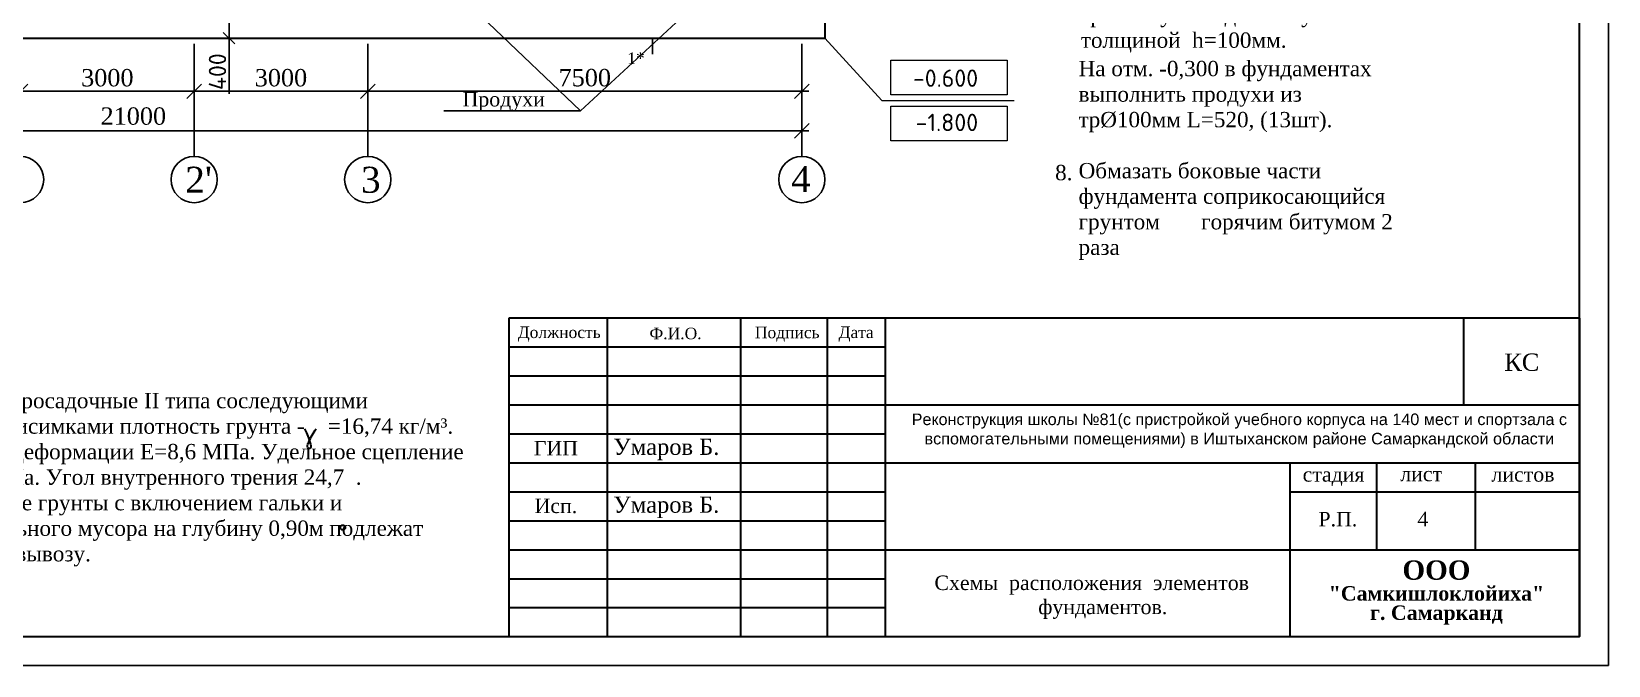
# Model space of a CAD drawing. Header units: millimetres. Extents: x 572274 to 2241483, y -888675 to -304135.
# Drawn here: x 1019247 to 1046495, y -645007 to -634053 of the extents above; entities that cross this region are included whole.
import ezdxf

# ---------------------------------------------------------------- set-up
doc = ezdxf.new("R2010")
doc.units = ezdxf.units.MM
doc.layers.add('стены', color=250, linetype='Continuous', lineweight=30)
doc.styles.add('Arial 3.', font='arial.ttf')
doc.styles.add('Arial Gyr', font='arial.ttf')
doc.styles.add('ISOCPEUR', font='isocpeui.ttf', dxfattribs={"height": 300})
doc.styles.get("Standard").update_dxf_attribs({"font": 'isocpeur.ttf'})
doc.styles.add('WMF-Times New Roman0', font='times.ttf')
doc.dimstyles.new('ISO-25$0', dxfattribs={"dimtxt": 300, "dimasz": 200, "dimexe": 100, "dimexo": 300, "dimgap": 50, "dimtad": 1, "dimdec": 0, "dimtxsty": 'Standard', "dimblk": 'OBLIQUE', "dimcen": 250, "dimdle": 150, "dimadec": 0, "dimazin": 0, "dimtfac": 1, "dimtdec": 0, "dimtmove": 0, "dimatfit": 3, "dimldrblk": 'OBLIQUE', "dimfxl": 1.25, "dimarcsym": 0})

# ---------------------------------------------------------------- blocks, each defined once
blk = doc.blocks.new('_Oblique')
at = {"color": 0, "linetype": 'ByBlock', "lineweight": -2}
blk.add_line((-0.5, -0.5), (0.5, 0.5), dxfattribs=at)
blk = doc.blocks.new('*D310')
at = {"color": 0, "lineweight": -2, "transparency": 16777216}
for p, q in [((1011557, -634267), (1011557, -635888)), ((1032557, -634267), (1032557, -635888)), ((1032677, -635768), (1011437, -635768))]:
    blk.add_line(p, q, dxfattribs=at)
at = {"layer": 'Defpoints', "color": 0, "lineweight": 25, "transparency": 16777216}
for p in [(1011557, -634167), (1032557, -634167), (1011557, -635768)]:
    blk.add_point(p, dxfattribs=at)
at = {"color": 0, "lineweight": -2, "transparency": 16777216, "xscale": 250, "yscale": 250, "zscale": 250, "rotation": 180}
blk.add_blockref('_Oblique', (1011557, -635768), dxfattribs=at)
at = {"color": 0, "lineweight": -2, "transparency": 16777216, "xscale": 250, "yscale": 250, "zscale": 250}
blk.add_blockref('_Oblique', (1032557, -635768), dxfattribs=at)
at = {"color": 0, "lineweight": 25, "transparency": 16777216, "insert": (1021006, -635516), "char_height": 300, "attachment_point": 5, "style": 'WMF-Times New Roman0'}
blk.add_mtext('21000', dxfattribs=at)
blk = doc.blocks.new('*D311')
at = {"color": 0, "lineweight": -2, "transparency": 16777216}
for p, q in [((1019057, -634267), (1019057, -635205)), ((1022057, -634267), (1022057, -635205)), ((1022177, -635085), (1018937, -635085))]:
    blk.add_line(p, q, dxfattribs=at)
at = {"layer": 'Defpoints', "color": 0, "lineweight": 25, "transparency": 16777216}
for p in [(1019057, -634167), (1022057, -634167), (1019057, -635085)]:
    blk.add_point(p, dxfattribs=at)
at = {"color": 0, "lineweight": -2, "transparency": 16777216, "xscale": 250, "yscale": 250, "zscale": 250, "rotation": 180}
blk.add_blockref('_Oblique', (1019057, -635085), dxfattribs=at)
at = {"color": 0, "lineweight": -2, "transparency": 16777216, "xscale": 250, "yscale": 250, "zscale": 250}
blk.add_blockref('_Oblique', (1022057, -635085), dxfattribs=at)
at = {"color": 0, "lineweight": 25, "transparency": 16777216, "insert": (1020557, -634853), "char_height": 300, "attachment_point": 5, "style": 'WMF-Times New Roman0'}
blk.add_mtext('3000', dxfattribs=at)
blk = doc.blocks.new('*D312')
at = {"color": 0, "lineweight": -2, "transparency": 16777216}
for p, q in [((1025057, -634267), (1025057, -635205)), ((1032557, -634267), (1032557, -635205)), ((1032677, -635085), (1024937, -635085))]:
    blk.add_line(p, q, dxfattribs=at)
at = {"layer": 'Defpoints', "color": 0, "lineweight": 25, "transparency": 16777216}
for p in [(1025057, -634167), (1032557, -634167), (1025057, -635085)]:
    blk.add_point(p, dxfattribs=at)
at = {"color": 0, "lineweight": -2, "transparency": 16777216, "xscale": 250, "yscale": 250, "zscale": 250, "rotation": 180}
blk.add_blockref('_Oblique', (1025057, -635085), dxfattribs=at)
at = {"color": 0, "lineweight": -2, "transparency": 16777216, "xscale": 250, "yscale": 250, "zscale": 250}
blk.add_blockref('_Oblique', (1032557, -635085), dxfattribs=at)
at = {"color": 0, "lineweight": 25, "transparency": 16777216, "insert": (1028807, -634852), "char_height": 300, "attachment_point": 5, "style": 'WMF-Times New Roman0'}
blk.add_mtext('7500', dxfattribs=at)
blk = doc.blocks.new('*D305')
at = {"color": 0, "lineweight": -2, "transparency": 16777216}
for p, q in [((1022057, -634267), (1022057, -635205)), ((1025057, -634267), (1025057, -635205)), ((1025177, -635085), (1021937, -635085))]:
    blk.add_line(p, q, dxfattribs=at)
at = {"layer": 'Defpoints', "color": 0, "lineweight": 25, "transparency": 16777216}
for p in [(1022057, -634167), (1025057, -634167), (1022057, -635085)]:
    blk.add_point(p, dxfattribs=at)
at = {"color": 0, "lineweight": -2, "transparency": 16777216, "xscale": 250, "yscale": 250, "zscale": 250, "rotation": 180}
blk.add_blockref('_Oblique', (1022057, -635085), dxfattribs=at)
at = {"color": 0, "lineweight": -2, "transparency": 16777216, "xscale": 250, "yscale": 250, "zscale": 250}
blk.add_blockref('_Oblique', (1025057, -635085), dxfattribs=at)
at = {"color": 0, "lineweight": 25, "transparency": 16777216, "insert": (1023557, -634853), "char_height": 300, "attachment_point": 5, "style": 'WMF-Times New Roman0'}
blk.add_mtext('3000', dxfattribs=at)
blk = doc.blocks.new('12')
at = {"color": 5, "lineweight": 30}
for p, q in [((4038680, 3054550), (4038680, 3049050)), ((4038680, 3054550), (4038680, 3049050)), ((4038680, 3054550), (4038680, 3049050)), ((4057180, 3054550), (4038680, 3054550)), ((4057180, 3054550), (4038680, 3054550)), ((4057180, 3054550), (4038680, 3054550)), ((4040380, 3054550), (4040380, 3049050)), ((4040380, 3054550), (4040380, 3049050)), ((4042680, 3054550), (4042680, 3049050)), ((4044180, 3054550), (4044180, 3049050)), ((4045180, 3054550), (4045180, 3049050)), ((4057180, 3049050), (4057180, 3054550)), ((4057180, 3054550), (4057180, 3049050)), ((4045180, 3054050), (4038680, 3054050)), ((4045180, 3053550), (4038680, 3053550)), ((4057180, 3053050), (4038680, 3053050)), ((4045180, 3052550), (4038680, 3052550)), ((4038680, 3052050), (4057180, 3052050)), ((4052180, 3049050), (4052180, 3052050)), ((4053680, 3050550), (4053680, 3052050)), ((4055380, 3050550), (4055380, 3052050)), ((4038680, 3051550), (4045180, 3051550)), ((4052180, 3051550), (4057180, 3051550)), ((4038680, 3051050), (4045180, 3051050)), ((4038680, 3050550), (4057180, 3050550)), ((4038680, 3050050), (4045180, 3050050)), ((4038680, 3049550), (4045180, 3049550)), ((4038680, 3049050), (4057180, 3049050))]:
    blk.add_line(p, q, dxfattribs=at)
blk = doc.blocks.new('*D958')
at = {"color": 0, "lineweight": -2, "transparency": 16777216}
for p, q in [((1022660, -633767), (1022560, -633767)), ((1022660, -633617), (1022660, -634167)), ((1022660, -634167), (1022560, -634167)), ((1022660, -634167), (1022660, -635127))]:
    blk.add_line(p, q, dxfattribs=at)
at = {"layer": 'Defpoints', "color": 0, "lineweight": 25, "transparency": 16777216}
for p in [(1022960, -633767), (1022660, -634167), (1022960, -634167)]:
    blk.add_point(p, dxfattribs=at)
at = {"color": 0, "lineweight": -2, "transparency": 16777216, "xscale": 200, "yscale": 200, "zscale": 200}
for p, rotation in [((1022660, -633767), 90), ((1022660, -634167), 270)]:
    blk.add_blockref('_Oblique', p, dxfattribs=dict(at, rotation=rotation))
at = {"color": 0, "lineweight": 25, "transparency": 16777216, "insert": (1022460, -634747), "char_height": 300, "attachment_point": 5, "rotation": 90}
blk.add_mtext('400', dxfattribs=at)

msp = doc.modelspace()

# ---------------------------------------------------------------- linework, layer by layer
at = {"lineweight": 25}
for p, q in [((1027140, -633899.993), (1028730, -635425.326)), ((1030382.494, -633899.993), (1028730, -635425.326)), ((1022057.011, -635085.344), (1022057.011, -636212.129)), ((1025057.011, -635085.344), (1025057.011, -636212.129)), ((1032557.011, -635085.344), (1032557.011, -636212.129)), ((1028730, -635425.326), (1026370, -635425.326))]:
    msp.add_line(p, q, dxfattribs=at)
at = {"lineweight": 9}
for p, q in [((1032957.011, -634167.403), (1033941.532, -635244.96)), ((1033941.532, -635244.96), (1036229.007, -635244.96))]:
    msp.add_line(p, q, dxfattribs=at)
at = {"color": 5, "lineweight": 30}
msp.add_line((1043995.373, -640507.414), (1043995.373, -639007.414), dxfattribs=at)
at = {"lineweight": 25, "ltscale": 100}
msp.add_lwpolyline([(1004495.373, -645007.415), (1046495.373, -645007.415), (1046495.373, -615307.415), (1004495.373, -615307.415)], close=True, dxfattribs=at)
at = {"color": 1, "lineweight": 30}
msp.add_lwpolyline([(1006495.373, -644507.415), (1045995.373, -644507.415), (1045995.373, -615807.415), (1006495.373, -615807.415)], close=True, dxfattribs=at)
at = {"lineweight": 9}
msp.add_lwpolyline([(1029976.516, -634167.403, 28.037, 28.037, 0), (1029976.516, -634447.768, 28.037, 28.037, 0), (1029976.516, -634354.313, 0, 37.382, 0), (1029789.606, -634354.313, 0, 0, 0), (1029509.241, -634354.313, 0, 0, 0)], format="xyseb", dxfattribs=at)
for points in [[(1036107.164, -635144.96), (1034096.51, -635144.96), (1034096.51, -634550.128), (1036107.164, -634550.128)], [(1036107.164, -635939.793), (1034096.51, -635939.793), (1034096.51, -635344.96), (1036107.164, -635344.96)]]:
    msp.add_lwpolyline(points, close=True, dxfattribs=at)
at = {"lineweight": 25}
for centre in [(1019057.011, -636612.129), (1022057.011, -636612.129), (1025057.011, -636612.129), (1032557.011, -636612.129)]:
    msp.add_circle(centre, 400, dxfattribs=at)
at = {"lineweight": 30}
msp.add_circle((1024626.162, -642622.782), 42.426, dxfattribs=at)
msp.add_spline([(1023965.848, -640916.212), (1024055.848, -641146.212), (1024055.848, -641256.212), (1024035.848, -641256.212), (1024015.848, -641226.212), (1024035.848, -641146.212), (1024095.848, -641026.212), (1024165.848, -640916.212)], degree=3, dxfattribs=at)
at = {"layer": 'стены', "color": 0, "linetype": 'ByBlock', "ltscale": 3}
for p in [(1032957.011, -618367.403), (1011157.011, -634167.403)]:
    msp.add_line(p, (1032957.011, -634167.403), dxfattribs=at)

# ---------------------------------------------------------------- block references
msp.add_blockref('12', (-3011184.627, -3693557.772))

# ---------------------------------------------------------------- texts
at = {"color": 0, "linetype": 'ByBlock', "lineweight": 18, "style": 'WMF-Times New Roman0'}
for s, insert, char_height, width, attachment_point in [('Под  фундаменты  выполнить  гравийную  подготовку  толщиной  {\\fTimes New Roman|b0|i0|c238|p18;h=100}мм{\\fTimes New Roman|b0|i0|c238|p18;.}', (1037378.372, -633802.513), 264.634791, 5466.02365, 4), ('На отм{\\fTimes New Roman|b0|i0|c186|p18;. -0,300 }в фундаментах выполнить продухи из тр{\\fTimes New Roman|b0|i0|c186|p18;%%C100}мм {\\fTimes New Roman|b0|i0|c186|p18;L=520, (13}шт{\\fTimes New Roman|b0|i0|c186|p18;).\\P\\P\\fTimes New Roman|b0|i0|c204|p18;\\C256;Обмазать боковые части фундамента соприкосающийся грунтом ^Iгорячим битумом \\fTimes New Roman|b0|i0|c186|p18;2 \\fTimes New Roman|b0|i0|c204|p18;раза}', (1037339.05, -636279.498), 264.634791, 5466.02365, 4), ('8.', (1037083.43, -636493.046), 264.6348, 5774.23861, 5), ('Грунты просадочные II типа соследующими характерисимками плотность грунта -    =16,74 кг/м³. Модуль деформации Е=8,6 МПа. Удельное сцепление С=9,2 КПа. Угол внутренного трения 24,7  . Насыпные грунты с включением гальки и строительного мусора на глубину 0,90м подлежат срезке и вывозу. ', (1017470.794, -641796.727), 264.634791, 9218.90312, 4)]:
    msp.add_mtext(s, dxfattribs=dict(at, insert=insert, char_height=char_height, width=width, attachment_point=attachment_point))
at = {"lineweight": 25}
for s, insert, char_height, width, attachment_point, style in [('{\\fTimes New Roman|b0|i0|c238|p18;1}*', (1029540.651, -634414.743), 200.26079, 145.35007, 1, 'WMF-Times New Roman0'), ('{\\fTimes New Roman|b0|i0|c204|p18;Продухи}', (1026694.888, -635429.959), 250, 1730.2156, 7, 'Arial Gyr')]:
    msp.add_mtext(s, dxfattribs=dict(at, insert=insert, char_height=char_height, width=width, attachment_point=attachment_point, style=style))
for s, insert, char_height, width, attachment_point in [('-0.600', (1035603.539, -634708.622), 300, 44435.90324, 3), ('-1.800', (1035603.539, -635473.576), 300, 44435.90324, 3), ('{\\fTimes New Roman|b0|i0|c204|p18;КС}', (1044696.34, -639616.639), 300, 971.01286, 1), ('{\\fTimes New Roman|b0|i0|c204|p18;стадия}', (1041211.805, -641580.996), 250, 1500, 1), ('{\\fTimes New Roman|b0|i0|c204|p18;лист}', (1042897.725, -641573.644), 250, 1500, 1), ('{\\fTimes New Roman|b0|i0|c204|p18;листов}', (1044473.212, -641580.996), 250, 1500, 1), ('{\\fTimes New Roman|b0|i0|c204|p18;Р.П.           4}', (1041483.83, -642353.197), 250, 2883.14624, 1)]:
    msp.add_mtext(s, dxfattribs=dict(insert=insert, char_height=char_height, width=width, attachment_point=attachment_point))
at = {"color": 1, "linetype": 'ByBlock', "ltscale": 30, "char_height": 200, "attachment_point": 5}
for s, insert, width in [('{\\fTimes New Roman|b0|i0|c204|p18;\\C256;Должность}', (1028364.892, -639282.04), 2025.66353), ('{\\fTimes New Roman|b0|i0|c204|p18;\\C256;Ф\\fTimes New Roman|b0|i0|c161|p18;.\\fTimes New Roman|b0|i0|c204|p18;И\\fTimes New Roman|b0|i0|c161|p18;.\\fTimes New Roman|b0|i0|c204|p18;О\\fTimes New Roman|b0|i0|c161|p18;.}', (1030374.892, -639272.04), 1404.02516), ('{\\fTimes New Roman|b0|i0|c204|p18;\\C256;Подпись}', (1032304.892, -639282.04), 1404.02516), ('{\\fTimes New Roman|b0|i0|c204|p18;\\C256;Дата}', (1033494.892, -639282.04), 1404.02516)]:
    msp.add_mtext(s, dxfattribs=dict(at, insert=insert, width=width))
at = {"color": 0, "linetype": 'ByBlock', "insert": (1040117.611, -640653.87), "char_height": 200, "width": 11599.6853, "attachment_point": 2, "style": 'ISOCPEUR'}
msp.add_mtext('{\\fArial|b0|i0|c204|p34;\\C256;Реконструкция школы №81(с пристройкой учебного корпуса на 140 мест и спортзала с вспомогательными помещениями) в Иштыханском районе Самаркандской области}', dxfattribs=at)
at = {"linetype": 'ByBlock', "ltscale": 30, "char_height": 250, "width": 1730.06259, "attachment_point": 5}
for s, insert in [('{\\fTimes New Roman|b0|i0|c204|p18;ГИП}', (1028307.91, -641252.04)), ('{\\fTimes New Roman|b0|i0|c204|p18;Исп.}', (1028307.91, -642252.04))]:
    msp.add_mtext(s, dxfattribs=dict(at, insert=insert))
at = {"color": 0, "char_height": 280, "width": 2199.70893, "attachment_point": 1, "style": 'WMF-Times New Roman0'}
for insert in [(1029300.728, -641088.896), (1029300.728, -642088.896)]:
    msp.add_mtext('Умаров Б.', dxfattribs=dict(at, insert=insert))
at = {"lineweight": 30, "insert": (1043522.87, -643192.549), "char_height": 250, "width": 5723.33111, "attachment_point": 2, "line_spacing_factor": 0.8, "style": 'Arial 3.'}
msp.add_mtext('{\\fTimes New Roman Cyr|b1|i0|c0|p18;\\H1.333x;\\C250;OOO\\fTimes New Roman Cyr|b1|i0|c204|p18; \\fTimes New Roman Cyr|b1|i0|c0|p18;\\P\\fTimes New Roman Cyr|b1|i0|c204|p18;\\H0.7502x;"Самкишлоклойиха" \\Pг. Самарканд}', dxfattribs=at)
at = {"color": 0, "insert": (1034565.37, -643453.973), "char_height": 250, "width": 6124.6977, "attachment_point": 1}
msp.add_mtext('{\\fTimes New Roman|b0|i0|c204|p18;   Схемы  расположения  элементов\\P                      фундаментов.}', dxfattribs=at)
at = {"layer": 'стены', "color": 0, "linetype": 'ByBlock', "lineweight": -2, "ltscale": 3, "char_height": 450, "width": 1369.00072, "attachment_point": 1, "style": 'WMF-Times New Roman0'}
for s, insert in [("{\\fTimes New Roman|b0|i0|c238|p18;2'}", (1021902.61, -636389.384)), ('3', (1024939.284, -636389.384)), ('4', (1032371.497, -636378.013))]:
    msp.add_mtext(s, dxfattribs=dict(at, insert=insert))

# ---------------------------------------------------------------- dimensions: what is measured, and where the dimension line sits
at = {"lineweight": 25}
dim = msp.add_linear_dim(base=(1022660, -634167.403), p1=(1022960, -633767.403), p2=(1022960, -634167.403), angle=90, text='400', dimstyle='ISO-25$0', override={"dimfxl": 2.5, "dimfxlon": 1, "dimarcsym": 1}, dxfattribs=at)
dim.commit()
dim.dimension.update_dxf_attribs({"geometry": '*D958', "text_midpoint": (1022460, -634747.403)})
dim = msp.add_linear_dim(base=(1011557.011, -635768.221), p1=(1032557.011, -634167.403), p2=(1011557.011, -634167.403), angle=180, dimstyle='ISO-25$0', override={"dimasz": 250, "dimexe": 120, "dimexo": 100, "dimgap": 100, "dimtxsty": 'WMF-Times New Roman0', "dimdle": 120, "dimtmove": 1, "dimarcsym": 1}, dxfattribs=at)
dim.commit()
dim.dimension.update_dxf_attribs({"geometry": '*D310', "text_midpoint": (1021005.75, -635768.221), "dimtype": 160})
for base, p1, p2, picture, middle in [((1019057.011, -635085.344), (1022057.011, -634167.403), (1019057.011, -634167.403), '*D311', (1020557.011, -634852.748)), ((1022057.011, -635085.344), (1025057.011, -634167.403), (1022057.011, -634167.403), '*D305', (1023557.011, -634852.748)), ((1025057.011, -635085.344), (1032557.011, -634167.403), (1025057.011, -634167.403), '*D312', (1028807.011, -634852.316))]:
    dim = msp.add_linear_dim(base=base, p1=p1, p2=p2, angle=180, dimstyle='ISO-25$0', override={"dimasz": 250, "dimexe": 120, "dimexo": 100, "dimgap": 80, "dimtxsty": 'WMF-Times New Roman0', "dimdle": 120, "dimtmove": 1, "dimarcsym": 1}, dxfattribs=at)
    dim.commit()
    dim.dimension.update_dxf_attribs({"geometry": picture, "text_midpoint": middle})

doc.saveas('drawing.dxf')
